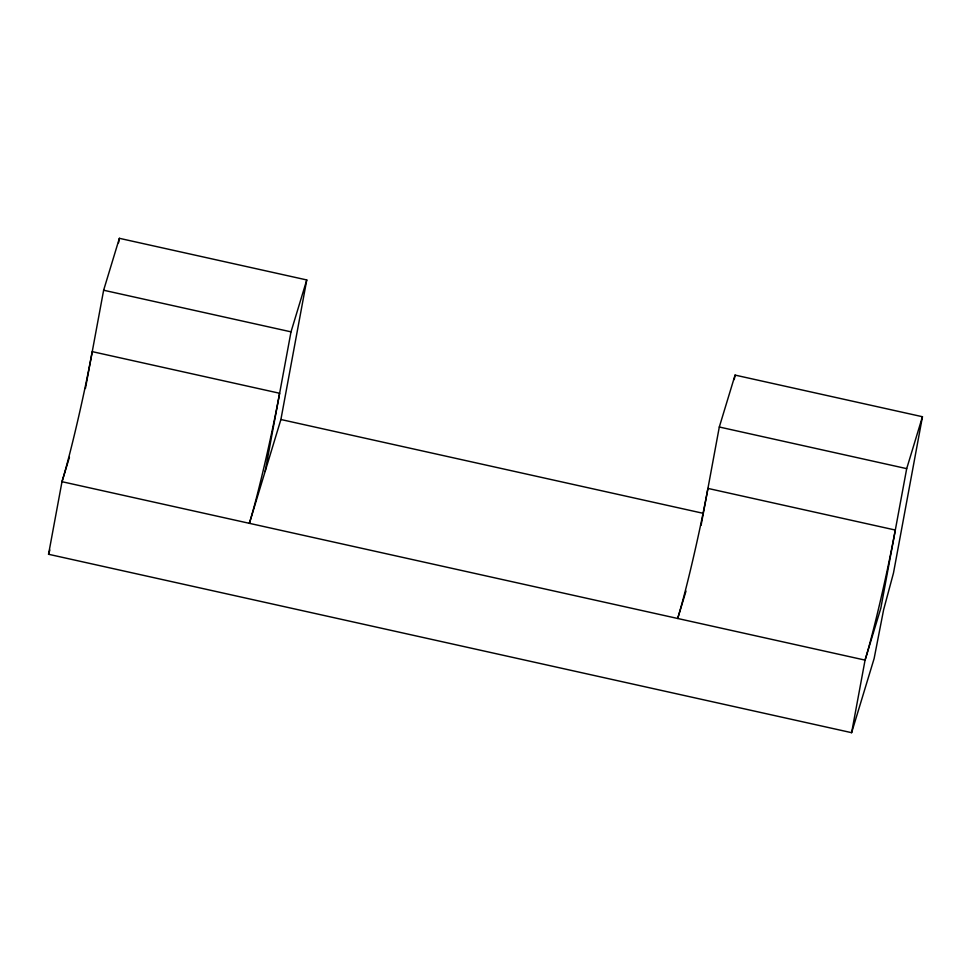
<?xml version="1.0" encoding="UTF-8"?>
<svg xmlns="http://www.w3.org/2000/svg" width="971" height="971" viewBox="0 0 971 971"><rect width="100%" height="100%" fill="white"/><g stroke="black" fill="none" stroke-linecap="round" stroke-linejoin="round"><path stroke-width="1.46" d="M701.098 525.287L719.305 427.009L735.071 375.097L922.45 416.729L893.478 573.036L883.61 609.788L874.131 658.52L851.616 732.68L48.55 554.271L61.998 481.701A96.105 4.989 -77.5 0 0 92.245 351.636L279.624 393.267A96.105 4.989 -77.5 0 1 249.377 523.333L280.898 419.508L306.763 279.951L119.384 238.32L103.63 290.232L85.412 388.497M118.559 242.786L119.384 238.32M265.144 471.421L291.009 331.851L306.763 279.951M734.246 379.552L735.071 375.097M851.616 732.68L865.064 660.11A96.105 4.989 -77.5 0 0 895.311 530.045L707.932 488.413A96.105 4.989 -77.5 0 1 677.685 618.478L685.999 591.084M922.45 416.729L906.696 468.641L880.831 608.198L865.064 660.11L61.998 481.701L69.439 457.183M48.55 554.271L49.849 549.999M103.63 290.232L291.009 331.851M719.305 427.009L906.696 468.641M280.898 419.508L703.295 513.343"/></g></svg>
